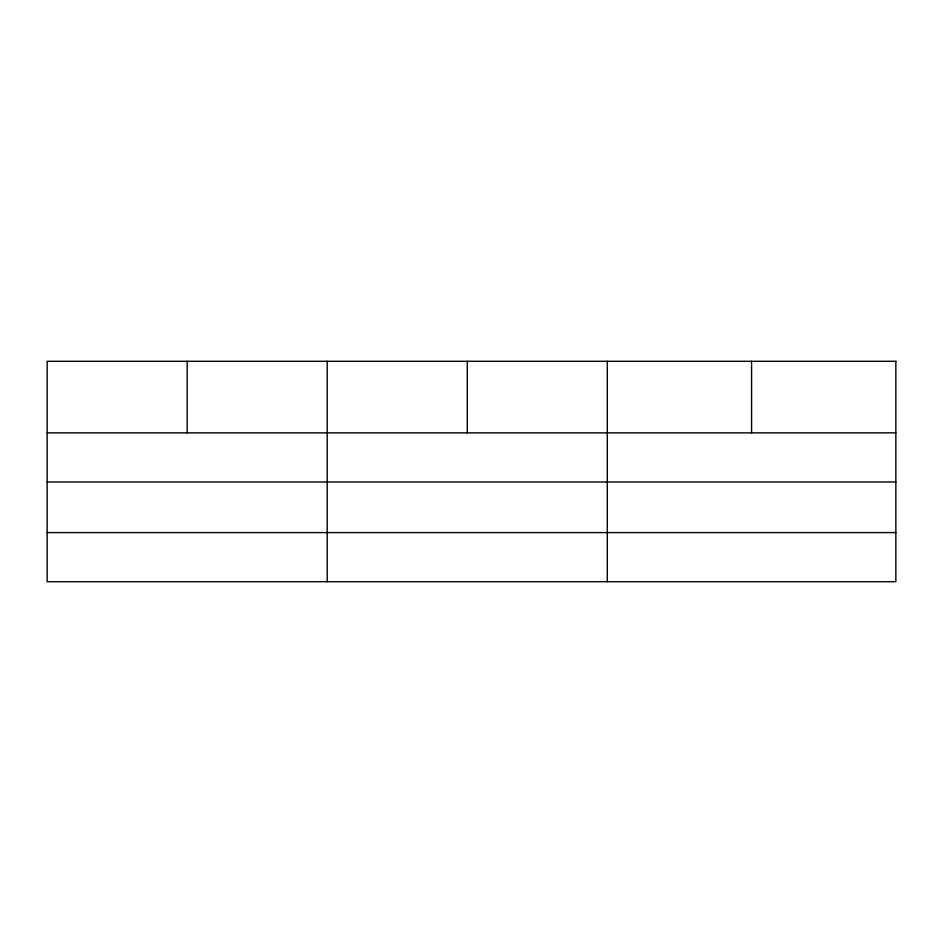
<?xml version="1.0" encoding="UTF-8"?>
<svg xmlns="http://www.w3.org/2000/svg" width="943" height="943" viewBox="0 0 943 943"><rect width="100%" height="100%" fill="white"/><g stroke="black" fill="none" stroke-linecap="round" stroke-linejoin="round"><path stroke-width="1.41" d="M47.15 432.861L895.85 432.861M47.15 481.979L895.85 481.979M47.15 532.583L895.85 532.583M751.571 361.299L751.571 432.861M607.292 361.299L607.292 581.701M467.256 361.299L467.256 432.861M327.221 361.299L327.221 581.701M187.186 361.299L187.186 432.861M895.85 361.299L47.15 361.299L47.15 581.701L895.85 581.701L895.85 361.299"/></g></svg>
